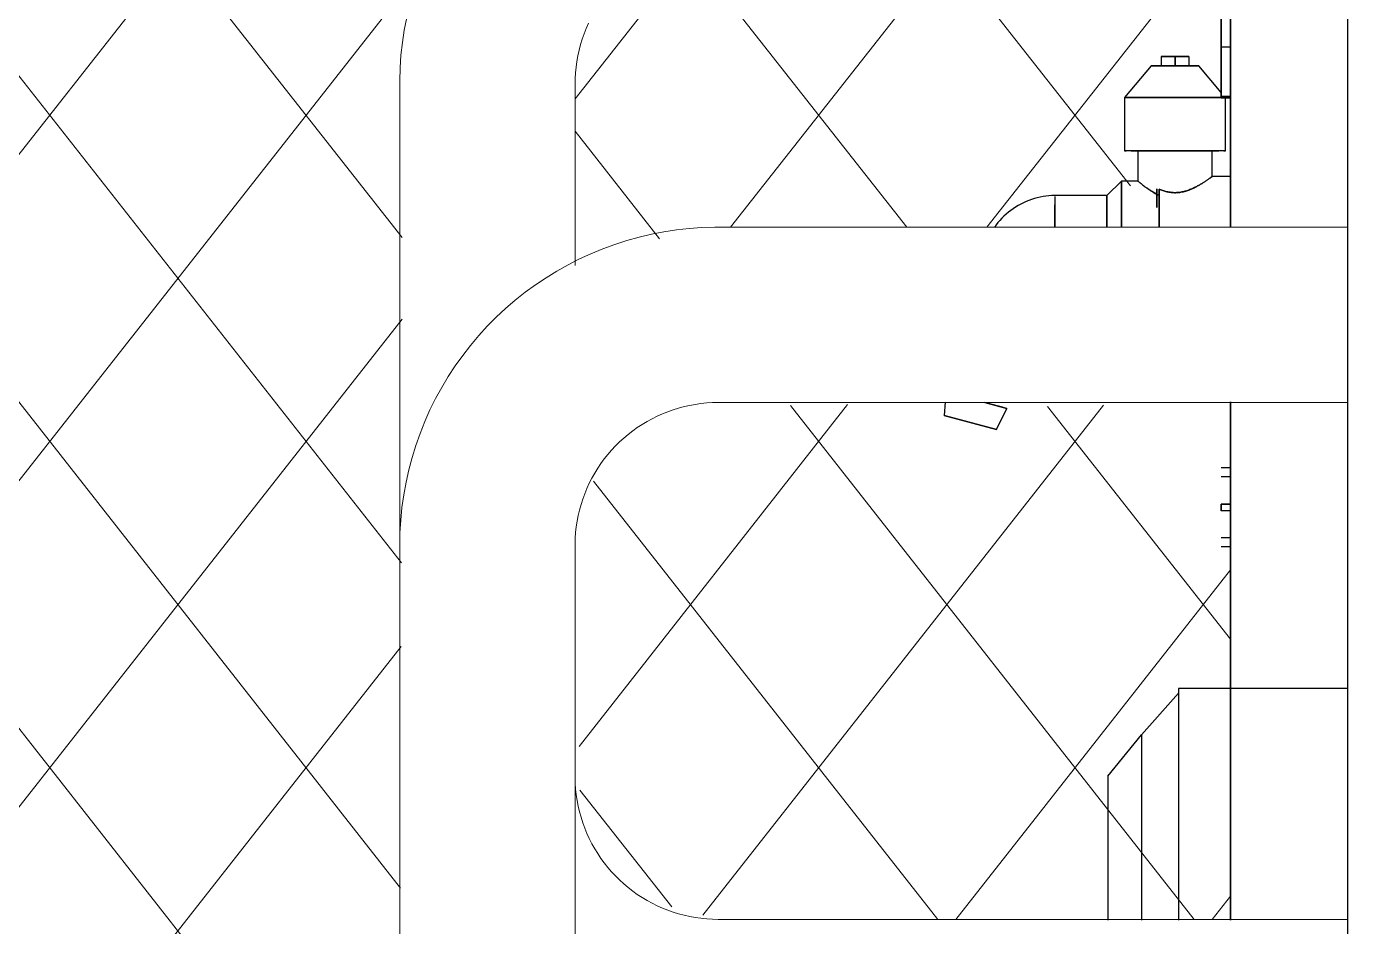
# Model space of a CAD drawing. Header units: millimetres. Extents: x 2519235 to 7246330, y 25937 to 201821.
# Drawn here: x 3125303.6 to 3125590.3, y 101738.4 to 101933.5 of the extents above; entities that cross this region are included whole.
import ezdxf
from ezdxf.xclip import XClip

# ---------------------------------------------------------------- set-up
doc = ezdxf.new("R2010")
doc.units = ezdxf.units.MM
doc.header["$XCLIPFRAME"] = 0
doc.layers.add('000 - 0_HIDE_OBJ_FRAMING_DEF_SUB_1', color=7, linetype='Continuous')

# ---------------------------------------------------------------- blocks, each defined once
blk = doc.blocks.new('DPA_CP_Fence Type D - Fence Post Left w MRTA Logo-30277346-ENTRANCE 1 - ELEVATION 4')
at = {"layer": '000 - 0_HIDE_OBJ_FRAMING_DEF_SUB_1', "lineweight": 9}
h = blk.add_hatch(dxfattribs=at)
h.set_pattern_fill('FP_24', style=0, pattern_type=2)
h.set_pattern_definition([(51.85, (-3017274.369, 101490), (-27.77149430909635, 35.35504276393721), []), (128.15, (-3017274.369, 101490), (-27.77149430909634, -35.35504276393721), [])])
h.paths.add_polyline_path([(-3018540.359801005, 101539.1481456574), (-3018540.359801005, 101539.8683475026), (-3018137.303781495, 101539.8683475026), (-3018137.303781495, 101601.9999999999), (-3018276.999455095, 101602.6474093004), (-3018302.61905453, 101608.7470705587), (-3018321.775932165, 101621.6132373059), (-3018324.87016712, 101625.3026556877), (-3018334.535189409, 101639.730315374), (-3018338.002810422, 101646.9353185841), (-3018342.744708751, 101671.0000000001), (-3018342.097299451, 101924.2547463441), (-3018335.997638252, 101949.8743457505), (-3018323.131469199, 101969.0312262793), (-3018319.500575199, 101972.0808968543), (-3018305.014392156, 101981.7904806578), (-3018297.809389794, 101985.2581017649), (-3018273.744708751, 101990.0000000002), (-3018092.744708751, 101990.0000000001), (-3018092.803781498, 102290.0000000001), (-3018142.803781498, 102290.0000000001), (-3018142.803781498, 103140.1316524977), (-3018550.000891934, 103139.2062433373), (-3018557.695615037, 103137.2235807945), (-3018571.930648395, 103128.7064903297), (-3018583.243211192, 103115.2800644462), (-3018590.905102613, 103099.989698105), (-3018596.42951148, 103081.2258497093), (-3018598.088766406, 103065.0000000001), (-3018597.454653183, 101608.918126649), (-3018594.388387847, 101590.6062567752), (-3018586.745789555, 101570.6273322459), (-3018576.866612792, 101555.8837831654), (-3018565.82298616, 101546.7571523268), (-3018555.735827127, 101541.4606447001), (-3018543.745234611, 101539.6573026992)])
h.paths.add_polyline_path([(-3018161.369788055, 101640.0000000002), (-3018137.303781495, 101640.0000000002), (-3018137.303781495, 101680), (-3018160.34003843, 101679.5340168553), (-3018161.429588323, 101666.3910005387), (-3018164.516052424, 101664.7693611924), (-3018163.600305456, 101665.715631951), (-3018167.571379666, 101664.7507908043), (-3018170.107117523, 101668.848231666), (-3018169.314150015, 101673.0993765224), (-3018170.116404029, 101681.5020326548), (-3018170.320530892, 101701.9999999999), (-3018276.999455095, 101702.6474093004), (-3018302.448543479, 101708.6438492535), (-3018304.744708751, 101709.3311122284), (-3018303.668354921, 101666.982992819), (-3018299.133451401, 101654.0419551323), (-3018287.210172319, 101643.608060089), (-3018273.744708751, 101640.0000000002), (-3018161.6876253, 101640.0000000002)])
h.paths.add_polyline_path([(-3018214.488085641, 101740.0000000002), (-3018162.74470875, 101740.0000000002), (-3018162.74470875, 101851.9999999999), (-3018212.119890532, 101850.9638850824), (-3018211.178084152, 101850.7115288233), (-3018214.488085641, 101846.4220601472), (-3018224.770378956, 101849.1771923374), (-3018224.770378956, 101851.9999999999), (-3018277.761715932, 101850.9236461697), (-3018290.702753619, 101846.3887426494), (-3018301.136648662, 101834.4654635682), (-3018304.744708751, 101821.0000000001), (-3018303.668354921, 101766.982992819), (-3018299.13345138, 101754.0419551124), (-3018287.210172245, 101743.6080600691), (-3018273.744708751, 101740.0000000002), (-3018216.253084057, 101740.0000000002)])
h.paths.add_polyline_path([(-3018304.744708751, 101881.9544247146), (-3018297.809390167, 101885.2581016709), (-3018273.744708751, 101890.0000000002), (-3018213.710001967, 101890.0000000002), (-3018212.792777348, 101891.3561254272), (-3018203.532962822, 101896.149892589), (-3018200.772030357, 101893.4267296811), (-3018200.756316001, 101896.6200029795), (-3018189.485182407, 101896.8535313997), (-3018186.338713806, 101898.660254038), (-3018181.916777445, 101899.3029029986), (-3018182.473758295, 101906.5166130404), (-3018185.307300505, 101906.6062872707), (-3018184.213594035, 101919.8221491561), (-3018179.895773834, 101924.9679268934), (-3018177.732377015, 101924.9679268934), (-3018177.314075424, 101927.0048653926), (-3018171.732377015, 101927.0048653926), (-3018171.732377015, 101924.9679268934), (-3018168.629130127, 101923.8478571969), (-3018164.744708749, 101920.9031456584), (-3018163.784410616, 101937.9872802738), (-3018162.74470875, 101937.9872802738), (-3018162.74470875, 101951.9999999999), (-3018277.761715932, 101950.9236461697), (-3018290.702753638, 101946.3887426295), (-3018301.136648682, 101934.4654634941), (-3018304.744708751, 101921.0000000001), (-3018304.744708751, 101884.189351497)])
h.paths.add_polyline_path([(-3018164.121724454, 101890.0000000002), (-3018162.74470875, 101890.2784810364), (-3018163.784410616, 101918.2949725815), (-3018164.157453524, 101918.074145315), (-3018165.251159993, 101906.5166130404), (-3018167.746412226, 101906.5166130404), (-3018166.990995733, 101899.6849878108), (-3018164.121724454, 101899.0291550618), (-3018164.121724454, 101892.8470094962)])
h.paths.add_polyline_path([(-3018178.703781498, 101894.2684685383), (-3018179.678692464, 101898.4167052837), (-3018179.678692464, 101897.7067782615), (-3018179.167738263, 101895.9047482732)])
blk = doc.blocks.new('ACM_TEST BOX - test box-29066912-ENTRANCE 1 - ELEVATION 4')
at = {"layer": '000 - 0_HIDE_OBJ_FRAMING_DEF_SUB_1', "color": 7}
for p, q in [((-3018162.744708745, 101951.9999999998), (-3018162.744708745, 101890.0000000001)), ((-3018162.744708745, 101890.0000000001), (-3018162.744708745, 101951.9999999998)), ((-3018164.744708746, 101937.9872802737), (-3018164.744708746, 101918.2949725814)), ((-3018164.744708746, 101937.9872802737), (-3018164.744708746, 101918.2949725814)), ((-3018164.744708746, 101928.9968956583), (-3018164.744708746, 101937.9872802737)), ((-3018164.744708746, 101937.9872802737), (-3018164.744708746, 101932.9776648891)), ((-3018164.744708746, 101932.9440110429), (-3018164.744708746, 101937.9872802737)), ((-3018164.744708746, 101937.9872802737), (-3018164.744708746, 101929.0257418121)), ((-3018162.744708745, 101918.2949725814), (-3018162.744708745, 101937.9872802737)), ((-3018162.744708745, 101918.2949725814), (-3018162.744708745, 101937.9872802737)), ((-3018162.744708745, 101929.0257418121), (-3018162.744708745, 101937.9872802737)), ((-3018162.744708745, 101937.9872802737), (-3018162.744708745, 101932.9440110429)), ((-3018162.744708745, 101932.9776648891), (-3018162.744708745, 101937.9872802737)), ((-3018162.744708745, 101937.9872802737), (-3018162.744708745, 101928.9968956583)), ((-3018164.744708746, 101933.3767033506), (-3018164.744708746, 101936.9968956583)), ((-3018164.744708746, 101935.6579533506), (-3018164.744708746, 101932.8718956583)), ((-3018164.744708746, 101933.1074725814), (-3018164.744708746, 101935.6267033506)), ((-3018164.744708746, 101932.4488187352), (-3018164.744708746, 101935.5305495044)), ((-3018164.744708746, 101935.5305495044), (-3018164.744708746, 101927.8815110429)), ((-3018164.744708746, 101918.2949725814), (-3018164.744708746, 101935.5257418121)), ((-3018164.744708746, 101935.5257418121), (-3018164.744708746, 101918.2949725814)), ((-3018164.744708746, 101929.679587966), (-3018164.744708746, 101935.5257418121)), ((-3018164.744708746, 101918.2949725814), (-3018164.744708746, 101935.5257418121)), ((-3018164.744708746, 101935.5257418121), (-3018164.744708746, 101918.2949725814)), ((-3018164.744708746, 101929.9872802737), (-3018164.744708746, 101935.5257418121)), ((-3018164.744708746, 101932.9440110429), (-3018164.744708746, 101934.9872802737)), ((-3018164.744708746, 101934.9776648891), (-3018164.744708746, 101932.4488187352)), ((-3018164.744708746, 101934.8791071967), (-3018164.744708746, 101932.1892033506)), ((-3018162.744708745, 101936.9968956583), (-3018162.744708745, 101933.3767033506)), ((-3018162.744708745, 101932.8718956583), (-3018162.744708745, 101935.6579533506)), ((-3018162.744708745, 101935.6267033506), (-3018162.744708745, 101933.1074725814)), ((-3018162.744708745, 101935.5305495044), (-3018162.744708745, 101932.4488187352)), ((-3018162.744708745, 101927.8815110429), (-3018162.744708745, 101935.5305495044)), ((-3018162.744708745, 101918.2949725814), (-3018162.744708745, 101935.5257418121)), ((-3018162.744708745, 101935.5257418121), (-3018162.744708745, 101918.2949725814)), ((-3018162.744708745, 101935.5257418121), (-3018162.744708745, 101929.679587966)), ((-3018162.744708745, 101918.2949725814), (-3018162.744708745, 101935.5257418121)), ((-3018162.744708745, 101935.5257418121), (-3018162.744708745, 101918.2949725814)), ((-3018162.744708745, 101935.5257418121), (-3018162.744708745, 101929.9872802737)), ((-3018162.744708745, 101934.9872802737), (-3018162.744708745, 101932.9440110429)), ((-3018162.744708745, 101932.4488187352), (-3018162.744708745, 101934.9776648891)), ((-3018162.744708745, 101932.1892033506), (-3018162.744708745, 101934.8791071967)), ((-3018164.744708746, 101934.3190110429), (-3018164.744708746, 101932.7132418121)), ((-3018164.744708746, 101927.8574725814), (-3018164.744708746, 101933.9944918121)), ((-3018164.744708746, 101928.1074725814), (-3018164.744708746, 101933.3767033506)), ((-3018164.744708746, 101930.8069918121), (-3018164.744708746, 101933.1074725814)), ((-3018164.744708746, 101932.9776648891), (-3018164.744708746, 101930.9776648891)), ((-3018164.744708746, 101931.2372802736), (-3018164.744708746, 101932.9440110429)), ((-3018164.744708746, 101930.9776648891), (-3018164.744708746, 101932.9440110429)), ((-3018164.744708746, 101932.8718956583), (-3018164.744708746, 101930.4247802737)), ((-3018164.744708746, 101932.7132418121), (-3018164.744708746, 101931.1098764275)), ((-3018164.744708746, 101932.1892033506), (-3018164.744708746, 101928.1267033506)), ((-3018162.744708745, 101932.7132418121), (-3018162.744708745, 101934.3190110429)), ((-3018162.744708745, 101933.9944918121), (-3018162.744708745, 101927.8574725814)), ((-3018162.744708745, 101933.3767033506), (-3018162.744708745, 101928.1074725814)), ((-3018162.744708745, 101933.1074725814), (-3018162.744708745, 101930.8069918121)), ((-3018162.744708745, 101930.9776648891), (-3018162.744708745, 101932.9776648891)), ((-3018162.744708745, 101932.9440110429), (-3018162.744708745, 101931.2372802736)), ((-3018162.744708745, 101932.9440110429), (-3018162.744708745, 101930.9776648891)), ((-3018162.744708745, 101930.4247802737), (-3018162.744708745, 101932.8718956583)), ((-3018162.744708745, 101931.1098764275), (-3018162.744708745, 101932.7132418121)), ((-3018162.744708745, 101928.1267033506), (-3018162.744708745, 101932.1892033506)), ((-3018164.744708746, 101929.8622802737), (-3018164.744708746, 101931.2372802736)), ((-3018164.744708746, 101929.0642033506), (-3018164.744708746, 101930.8069918121)), ((-3018164.744708746, 101930.4247802737), (-3018164.744708746, 101928.5930495044)), ((-3018164.744708746, 101928.6267033506), (-3018164.744708746, 101929.8622802737)), ((-3018164.744708746, 101927.2180495044), (-3018164.744708746, 101929.679587966)), ((-3018164.744708746, 101927.227664889), (-3018164.744708746, 101929.0642033506)), ((-3018164.744708746, 101929.0257418121), (-3018164.744708746, 101918.2949725814)), ((-3018162.744708745, 101929.0257418121), (-3018164.744708746, 101929.0257418121)), ((-3018162.744708745, 101931.2372802736), (-3018162.744708745, 101929.8622802737)), ((-3018162.744708745, 101930.8069918121), (-3018162.744708745, 101929.0642033506)), ((-3018162.744708745, 101928.5930495044), (-3018162.744708745, 101930.4247802737)), ((-3018162.744708745, 101929.8622802737), (-3018162.744708745, 101928.6267033506)), ((-3018162.744708745, 101929.679587966), (-3018162.744708745, 101927.2180495044)), ((-3018162.744708745, 101929.0642033506), (-3018162.744708745, 101927.227664889)), ((-3018162.744708745, 101918.2949725814), (-3018162.744708745, 101929.0257418121)), ((-3018164.744708746, 101918.2949725814), (-3018164.744708746, 101928.9968956583)), ((-3018162.744708745, 101928.9968956583), (-3018164.744708746, 101928.9968956583)), ((-3018164.744708746, 101926.6315110429), (-3018164.744708746, 101928.6267033506)), ((-3018164.744708746, 101928.5930495044), (-3018164.744708746, 101927.3791071967)), ((-3018164.744708746, 101928.1267033506), (-3018164.744708746, 101922.4488187352)), ((-3018164.744708746, 101922.7661264275), (-3018164.744708746, 101928.1074725814)), ((-3018164.744708746, 101927.8815110429), (-3018164.744708746, 101922.9800687352)), ((-3018164.744708746, 101922.429587966), (-3018164.744708746, 101927.8574725814)), ((-3018164.744708746, 101920.7565110429), (-3018164.744708746, 101927.5257418121)), ((-3018164.744708746, 101924.165164889), (-3018164.744708746, 101927.227664889)), ((-3018164.744708746, 101920.7565110429), (-3018164.744708746, 101927.2180495044)), ((-3018164.744708746, 101925.2853571967), (-3018164.744708746, 101926.9103571967)), ((-3018164.744708746, 101926.9103571967), (-3018164.744708746, 101925.429587966)), ((-3018164.744708746, 101923.8478571967), (-3018164.744708746, 101926.6315110429)), ((-3018162.744708745, 101928.9968956583), (-3018162.744708745, 101918.2949725814)), ((-3018162.744708745, 101928.6267033506), (-3018162.744708745, 101926.6315110429)), ((-3018162.744708745, 101927.3791071967), (-3018162.744708745, 101928.5930495044)), ((-3018162.744708745, 101922.4488187352), (-3018162.744708745, 101928.1267033506)), ((-3018162.744708745, 101928.1074725814), (-3018162.744708745, 101922.7661264275)), ((-3018162.744708745, 101922.9800687352), (-3018162.744708745, 101927.8815110429)), ((-3018162.744708745, 101927.8574725814), (-3018162.744708745, 101922.429587966)), ((-3018162.744708745, 101927.5257418121), (-3018162.744708745, 101920.7565110429)), ((-3018162.744708745, 101927.227664889), (-3018162.744708745, 101924.165164889)), ((-3018162.744708745, 101927.2180495044), (-3018162.744708745, 101920.7565110429)), ((-3018162.744708745, 101925.429587966), (-3018162.744708745, 101926.9103571967)), ((-3018162.744708745, 101926.9103571967), (-3018162.744708745, 101925.2853571967)), ((-3018162.744708745, 101926.6315110429), (-3018162.744708745, 101923.8478571967)), ((-3018164.744708746, 101926.054587966), (-3018164.744708746, 101924.1411264275)), ((-3018164.744708746, 101925.429587966), (-3018164.744708746, 101918.2949725814)), ((-3018164.744708746, 101925.3214148891), (-3018164.744708746, 101923.7853571967)), ((-3018164.744708746, 101918.2949725814), (-3018164.744708746, 101925.2853571967)), ((-3018164.744708746, 101925.0642033506), (-3018164.744708746, 101921.304587966)), ((-3018164.744708746, 101922.6002610429), (-3018164.744708746, 101925.0642033506)), ((-3018164.744708746, 101921.5185302737), (-3018164.744708746, 101924.165164889)), ((-3018164.744708746, 101924.1411264275), (-3018164.744708746, 101921.3887225814)), ((-3018164.744708746, 101920.9031456583), (-3018164.744708746, 101923.8478571967)), ((-3018164.744708746, 101923.7853571967), (-3018164.744708746, 101922.133914889)), ((-3018162.744708745, 101924.1411264275), (-3018162.744708745, 101926.054587966)), ((-3018162.744708745, 101918.2949725814), (-3018162.744708745, 101925.429587966)), ((-3018162.744708745, 101923.7853571967), (-3018162.744708745, 101925.3214148891)), ((-3018162.744708745, 101925.2853571967), (-3018162.744708745, 101918.2949725814)), ((-3018162.744708745, 101925.0642033506), (-3018162.744708745, 101922.6002610429)), ((-3018162.744708745, 101921.304587966), (-3018162.744708745, 101925.0642033506)), ((-3018162.744708745, 101924.165164889), (-3018162.744708745, 101921.5185302737)), ((-3018162.744708745, 101921.3887225814), (-3018162.744708745, 101924.1411264275)), ((-3018162.744708745, 101923.8478571967), (-3018162.744708745, 101920.9031456583)), ((-3018162.744708745, 101922.133914889), (-3018162.744708745, 101923.7853571967)), ((-3018164.744708746, 101922.9800687352), (-3018164.744708746, 101919.3262225814)), ((-3018164.744708746, 101919.1988187352), (-3018164.744708746, 101922.7661264275)), ((-3018164.744708746, 101921.0425687352), (-3018164.744708746, 101922.6002610429)), ((-3018164.744708746, 101922.4488187352), (-3018164.744708746, 101920.4488187352)), ((-3018164.744708746, 101920.4488187352), (-3018164.744708746, 101922.429587966)), ((-3018164.744708746, 101922.133914889), (-3018164.744708746, 101920.898337966)), ((-3018164.744708746, 101919.6339148891), (-3018164.744708746, 101921.5185302737)), ((-3018164.744708746, 101921.304587966), (-3018164.744708746, 101918.8142033506)), ((-3018164.744708746, 101918.7541071967), (-3018164.744708746, 101920.9031456583)), ((-3018164.744708746, 101918.2949725814), (-3018164.744708746, 101920.7565110429)), ((-3018162.744708745, 101919.3262225814), (-3018162.744708745, 101922.9800687352)), ((-3018162.744708745, 101922.7661264275), (-3018162.744708745, 101919.1988187352)), ((-3018162.744708745, 101922.6002610429), (-3018162.744708745, 101921.0425687352)), ((-3018162.744708745, 101920.4488187352), (-3018162.744708745, 101922.4488187352)), ((-3018162.744708745, 101922.429587966), (-3018162.744708745, 101920.4488187352)), ((-3018162.744708745, 101920.898337966), (-3018162.744708745, 101922.133914889)), ((-3018162.744708745, 101921.5185302737), (-3018162.744708745, 101919.6339148891)), ((-3018162.744708745, 101918.8142033506), (-3018162.744708745, 101921.304587966)), ((-3018162.744708745, 101920.9031456583), (-3018162.744708745, 101918.7541071967)), ((-3018162.744708745, 101920.7565110429), (-3018162.744708745, 101918.2949725814)), ((-3018164.744708746, 101919.3262225814), (-3018164.744708746, 101917.9872802736)), ((-3018164.744708746, 101917.9872802736), (-3018164.744708746, 101919.1988187352)), ((-3018164.744708746, 101918.2949725814), (-3018162.744708745, 101918.2949725814)), ((-3018162.744708745, 101918.2949725814), (-3018164.744708746, 101918.2949725814)), ((-3018164.744708746, 101918.2949725814), (-3018162.744708745, 101918.2949725814)), ((-3018162.744708745, 101918.2949725814), (-3018164.744708746, 101918.2949725814)), ((-3018164.744708746, 101918.2949725814), (-3018162.744708745, 101918.2949725814)), ((-3018162.744708745, 101918.2949725814), (-3018164.744708746, 101918.2949725814)), ((-3018164.744708746, 101918.2949725814), (-3018162.744708745, 101918.2949725814)), ((-3018162.744708745, 101918.2949725814), (-3018164.744708746, 101918.2949725814)), ((-3018164.744708746, 101918.2949725814), (-3018162.744708745, 101918.2949725814)), ((-3018162.744708745, 101918.2949725814), (-3018164.744708746, 101918.2949725814)), ((-3018162.744708745, 101918.2949725814), (-3018164.744708746, 101918.2949725814)), ((-3018162.744708745, 101918.2949725814), (-3018164.744708746, 101918.2949725814)), ((-3018162.744708745, 101917.9872802736), (-3018164.744708746, 101917.9872802736)), ((-3018162.744708745, 101917.9872802736), (-3018164.744708746, 101917.9872802736)), ((-3018162.744708745, 101917.9872802736), (-3018162.744708745, 101919.3262225814)), ((-3018162.744708745, 101919.1988187352), (-3018162.744708745, 101917.9872802736)), ((-3018162.744708745, 101852.1886153078), (-3018162.744708745, 101739.8113846921)), ((-3018162.744708745, 101739.8113846921), (-3018162.744708745, 101852.1886153078)), ((-3018162.744708749, 101837.8294379965), (-3018164.744708749, 101837.8294379965)), ((-3018162.744708749, 101835.8787860664), (-3018164.744708749, 101835.8787860664)), ((-3018162.744708745, 101829.3206515355), (-3018162.744708745, 101836.689476766)), ((-3018162.744708745, 101836.689476766), (-3018162.744708745, 101829.3206515355)), ((-3018162.744708745, 101829.3206515355), (-3018162.744708745, 101835.8652868339)), ((-3018162.744708745, 101835.8652868339), (-3018162.744708745, 101829.3206515355)), ((-3018162.744708745, 101829.3206515355), (-3018162.744708745, 101833.9579529341)), ((-3018162.744708745, 101833.9579529341), (-3018162.744708745, 101829.3206515355)), ((-3018164.744708746, 101830.0106786199), (-3018164.744708746, 101828.5235720045)), ((-3018164.744708746, 101828.5235720045), (-3018164.744708746, 101830.0106786199)), ((-3018164.744708746, 101830.0106786199), (-3018162.744708745, 101830.0106786199)), ((-3018162.744708745, 101830.0106786199), (-3018164.744708746, 101830.0106786199)), ((-3018164.744708746, 101829.3206515355), (-3018164.744708746, 101829.3206515355)), ((-3018164.744708746, 101829.3206515355), (-3018164.744708746, 101829.3206515355)), ((-3018164.744708746, 101829.3206515355), (-3018164.744708746, 101829.3206515355)), ((-3018164.744708746, 101829.3206515355), (-3018164.744708746, 101829.3206515355)), ((-3018164.744708746, 101829.3206515355), (-3018164.744708746, 101829.3206515355)), ((-3018164.744708746, 101829.3206515355), (-3018164.744708746, 101829.3206515355)), ((-3018162.744708745, 101830.0106786199), (-3018162.744708745, 101828.5235720045)), ((-3018162.744708745, 101828.5235720045), (-3018162.744708745, 101830.0106786199)), ((-3018162.744708745, 101829.3206515355), (-3018162.744708745, 101821.951826305)), ((-3018162.744708745, 101821.951826305), (-3018162.744708745, 101829.3206515355)), ((-3018162.744708745, 101829.3206515355), (-3018162.744708745, 101822.776016237)), ((-3018162.744708745, 101822.776016237), (-3018162.744708745, 101829.3206515355)), ((-3018162.744708745, 101829.3206515355), (-3018162.744708745, 101824.6833501368)), ((-3018162.744708745, 101824.6833501368), (-3018162.744708745, 101829.3206515355)), ((-3018162.744708745, 101828.5235720045), (-3018164.744708746, 101828.5235720045)), ((-3018162.744708745, 101828.5235720045), (-3018164.744708746, 101828.5235720045)), ((-3018164.744708749, 101822.7625170048), (-3018162.744708749, 101822.7625170048)), ((-3018164.744708749, 101820.8118650747), (-3018162.744708749, 101820.8118650747))]:
    blk.add_line(p, q, dxfattribs=at)
blk = doc.blocks.new('Railing - RL8A_Baluster Post _Start_-27168252-ENTRANCE 1 - ELEVATION 4')
at = {"layer": '000 - 0_HIDE_OBJ_FRAMING_DEF_SUB_1', "color": 7, "lineweight": 9}
for p, q in [((-3018342.744708751, 101921.0000000001), (-3018342.744708751, 101771.0000000001)), ((-3018304.744708751, 101881.6684673945), (-3018304.744708751, 101921.0000000001)), ((-3018304.744708751, 101771.0000000001), (-3018304.744708751, 101821.0000000001)), ((-3018137.303781496, 101740.0000000002), (-3018273.744708751, 101740.0000000002))]:
    blk.add_line(p, q, dxfattribs=at)
at = {"layer": '000 - 0_HIDE_OBJ_FRAMING_DEF_SUB_1', "color": 7, "lineweight": 9, "flags": 128}
for points in [[(-3018341.217366319, 101935.4374679466), (-3018341.74074012, 101932.7277328602), (-3018342.155334776, 101929.999235903), (-3018342.460487024, 101927.2563420881), (-3018342.655708686, 101924.5034394605), (-3018342.740687447, 101921.7449320771), (-3018342.744708751, 101921.0000000001)], [(-3018304.744708751, 101921.0000000001), (-3018304.719912057, 101922.2396693598), (-3018304.645561646, 101923.4773555131), (-3018304.521776462, 101924.711078426), (-3018304.348754536, 101925.9388644051), (-3018304.126772664, 101927.1587492547), (-3018303.856185971, 101928.3687814193), (-3018303.537427339, 101929.5670251055), (-3018303.171006712, 101930.7515633791), (-3018302.757510285, 101931.9205012315), (-3018302.297599565, 101933.0719686116), (-3018301.792010311, 101934.204123417)], [(-3018273.744708751, 101740.0000000002), (-3018274.984378111, 101740.0247966937), (-3018276.222064264, 101740.0991471048), (-3018277.455787177, 101740.2229322887), (-3018278.683573156, 101740.3959542156), (-3018279.903458006, 101740.6179360871), (-3018281.11349017, 101740.8885227798), (-3018282.311733856, 101741.2072814126), (-3018283.49627213, 101741.5737020396), (-3018284.665209983, 101741.9871984662), (-3018285.816677363, 101742.4471091861), (-3018286.948832168, 101742.9526984404), (-3018288.059863193, 101743.5031573941), (-3018289.147993024, 101744.0976054302), (-3018290.211480887, 101744.7350915588), (-3018291.248625426, 101745.414595938), (-3018292.257767433, 101746.1350315058), (-3018293.237292496, 101746.8952457189), (-3018294.185633582, 101747.6940223968), (-3018295.101273549, 101748.5300836672), (-3018295.982747569, 101749.4020920104), (-3018296.82864547, 101750.3086523991), (-3018297.637613996, 101751.24831453), (-3018298.408358972, 101752.2195751442), (-3018299.139647368, 101753.2208804319), (-3018299.83030928, 101754.2506285182), (-3018300.479239795, 101755.3071720259), (-3018301.085400764, 101756.3888207107), (-3018301.647822458, 101757.4938441656), (-3018302.165605123, 101758.6204745885), (-3018302.637920416, 101759.7669096113), (-3018303.064012734, 101760.9313151825), (-3018303.44320042, 101762.1118285015), (-3018303.774876855, 101763.3065609989), (-3018304.058511426, 101764.5136013575), (-3018304.293650381, 101765.7310185702), (-3018304.479917545, 101766.9568650292), (-3018304.617014932, 101768.1891796417), (-3018304.704723214, 101769.4259909671), (-3018304.742902078, 101770.6653203712)]]:
    blk.add_lwpolyline(points, dxfattribs=at)
blk = doc.blocks.new('Railing - Railing-32474361-ENTRANCE 1 - ELEVATION 4')
at = {"color": 7}
blk.add_blockref('Railing - RL8A_Baluster Post _Start_-27168252-ENTRANCE 1 - ELEVATION 4', (0, 0), dxfattribs=at)
blk = doc.blocks.new('ø15 HB_ - HOSE BIBB  W_ LOCK-32895848-ENTRANCE 1 - ELEVATION 4')
at = {"layer": '000 - 0_HIDE_OBJ_FRAMING_DEF_SUB_1', "color": 7}
for p, q in [((-3018174.732377011, 101927.0048653925), (-3018177.732377011, 101927.0048653925)), ((-3018177.732377011, 101927.0048653925), (-3018174.73237701, 101927.0048653925)), ((-3018177.732377011, 101927.0048653925), (-3018177.732377011, 101924.9679268933)), ((-3018177.732377011, 101927.0048653925), (-3018177.732377011, 101924.9679268933)), ((-3018174.73237701, 101927.0048653925), (-3018171.732377011, 101927.0048653925)), ((-3018171.732377011, 101927.0048653925), (-3018174.732377011, 101927.0048653925)), ((-3018174.73237701, 101924.9679268933), (-3018174.73237701, 101927.0048653925)), ((-3018174.732377011, 101927.0048653925), (-3018174.732377011, 101924.9679268933)), ((-3018171.732377011, 101927.0048653925), (-3018171.732377011, 101924.9679268933)), ((-3018171.732377011, 101927.0048653925), (-3018171.732377011, 101924.9679268933)), ((-3018179.895773834, 101924.9679268934), (-3018185.680343413, 101918.074145315)), ((-3018179.89577383, 101924.9679268933), (-3018169.568980192, 101924.9679268933)), ((-3018169.568980192, 101924.9679268933), (-3018179.89577383, 101924.9679268933)), ((-3018174.73237701, 101924.9679268933), (-3018177.732377011, 101924.9679268933)), ((-3018177.732377011, 101924.9679268933), (-3018174.732377011, 101924.9679268933)), ((-3018174.732377011, 101924.9679268933), (-3018171.732377011, 101924.9679268933)), ((-3018171.732377011, 101924.9679268933), (-3018174.73237701, 101924.9679268933)), ((-3018164.744708749, 101919.2185840654), (-3018169.568980196, 101924.9679268934)), ((-3018163.784410612, 101918.0741453149), (-3018185.68034341, 101918.0741453149)), ((-3018185.68034341, 101918.0741453149), (-3018163.784410612, 101918.0741453149)), ((-3018185.680343413, 101918.074145315), (-3018185.680343413, 101906.5166130404)), ((-3018185.68034341, 101918.0741453149), (-3018163.784410612, 101918.0741453149)), ((-3018165.251159991, 101918.0741453149), (-3018184.213594032, 101918.0741453149)), ((-3018176.703781499, 101918.074145315), (-3018178.703781498, 101918.074145315)), ((-3018176.703781493, 101918.0741453149), (-3018172.703781493, 101918.0741453149)), ((-3018170.703781498, 101918.074145315), (-3018172.703781499, 101918.074145315)), ((-3018163.784410616, 101906.5166130404), (-3018163.784410616, 101918.074145315)), ((-3018185.68034341, 101906.5166130403), (-3018185.307300501, 101906.5166130403)), ((-3018163.784410612, 101906.5166130403), (-3018185.68034341, 101906.5166130403)), ((-3018184.213594032, 101906.5166130403), (-3018165.251159991, 101906.5166130403)), ((-3018182.799074316, 101906.5166130404), (-3018182.799074316, 101900.0000000001)), ((-3018181.718341798, 101906.5166130403), (-3018167.746412222, 101906.5166130403)), ((-3018167.746412223, 101906.5166130403), (-3018181.718341799, 101906.5166130403)), ((-3018172.703781493, 101906.5166130403), (-3018176.703781493, 101906.5166130403)), ((-3018166.665679713, 101901), (-3018166.665679713, 101906.5166130404)), ((-3018164.157453522, 101906.5166130403), (-3018163.784410612, 101906.5166130403)), ((-3018164.121724455, 101901), (-3018166.665679713, 101901)), ((-3018162.74470875, 101901), (-3018164.121724455, 101901)), ((-3018186.338713807, 101900.0000000001), (-3018189.485182408, 101896.8535313989)), ((-3018182.799074316, 101900.0000000001), (-3018186.338713807, 101900.0000000001)), ((-3018186.338713802, 101889.9999999999), (-3018186.338713803, 101899.9999999999)), ((-3018186.338713802, 101890.0000000001), (-3018186.338713803, 101899.9999999999)), ((-3018186.338713803, 101899.9999999999), (-3018186.338713804, 101890.0000000001)), ((-3018186.338713804, 101898.6602540378), (-3018186.338713804, 101889.9999999999)), ((-3018178.703781495, 101898.3022984765), (-3018178.703781495, 101894.2684685419)), ((-3018178.703781494, 101895.9047482731), (-3018178.703781494, 101898.3022984763)), ((-3018178.199439893, 101898.2431134691), (-3018178.199439893, 101896.8519281713)), ((-3018178.199439891, 101896.8519281713), (-3018178.199439891, 101898.2431134691)), ((-3018178.199439891, 101889.9999999999), (-3018178.199439891, 101898.2431134691)), ((-3018178.199439893, 101898.2431134691), (-3018178.199439894, 101889.9999999999)), ((-3018200.786673803, 101896.619933372), (-3018200.756315997, 101889.9999999999)), ((-3018200.756315999, 101889.9999999999), (-3018200.778539454, 101894.846127571)), ((-3018189.485182408, 101896.8535313989), (-3018200.756316002, 101896.8535313989)), ((-3018189.485182404, 101896.8535313988), (-3018189.485182403, 101889.9999999999)), ((-3018189.485182404, 101896.8535313988), (-3018189.485182403, 101890.0000000001)), ((-3018189.485182405, 101890.0000000001), (-3018189.485182404, 101896.8535313988)), ((-3018189.485182405, 101889.9999999999), (-3018189.485182405, 101894.8461785271)), ((-3018178.703781494, 101894.2537512236), (-3018178.703781494, 101895.9047482731)), ((-3018178.199439891, 101896.8519281713), (-3018178.199439891, 101889.9999999999)), ((-3018178.199439893, 101889.9999999999), (-3018178.199439893, 101896.8519281713)), ((-3018224.568906243, 101852.0835613435), (-3018224.770378955, 101849.1771923373)), ((-3018215.927081618, 101851.9840188606), (-3018211.178084148, 101850.7115288232)), ((-3018211.178084148, 101850.7115288232), (-3018215.92708162, 101851.9840188606)), ((-3018214.958988828, 101851.7246191789), (-3018212.119890528, 101850.9638850823)), ((-3018212.119890528, 101850.9638850823), (-3018214.958988829, 101851.7246191789)), ((-3018224.770378951, 101849.1771923371), (-3018213.413985754, 101846.1342559508)), ((-3018213.413985754, 101846.1342559508), (-3018224.770378951, 101849.1771923371)), ((-3018213.413985758, 101846.134255951), (-3018211.178084151, 101850.7115288233))]:
    blk.add_line(p, q, dxfattribs=at)
at = {"layer": '000 - 0_HIDE_OBJ_FRAMING_DEF_SUB_1', "color": 7, "flags": 128}
blk.add_lwpolyline([(-3018200.787744714, 101896.8534593361), (-3018201.428207832, 101896.837709874), (-3018202.067528836, 101896.7963613163), (-3018202.704684951, 101896.7294798116), (-3018203.338656862, 101896.6371723562), (-3018203.96843035, 101896.5195866223), (-3018204.59299791, 101896.376910722), (-3018205.211360369, 101896.2093729063), (-3018205.822528478, 101896.0172412), (-3018206.425524499, 101895.8008229728), (-3018207.019383767, 101895.5604644476), (-3018207.603156233, 101895.296550147), (-3018208.175907986, 101895.0095022774), (-3018208.736722745, 101894.6997800543), (-3018209.284703328, 101894.367878967), (-3018209.818973081, 101894.0143299866), (-3018210.338677286, 101893.6396987159), (-3018210.842984529, 101893.2445844852), (-3018211.331088025, 101892.8296193928), (-3018211.802206912, 101892.3954672945), (-3018212.2555875, 101891.9428227409), (-3018212.690504479, 101891.4724098668), (-3018213.106262072, 101890.9849812324), (-3018213.502195158, 101890.4813166196), (-3018213.877670326, 101889.9622217843)], dxfattribs=at)
at = {"layer": '000 - 0_HIDE_OBJ_FRAMING_DEF_SUB_1', "color": 7}
for points, knots in [([(-3018178.199439891, 101898.2431134691), (-3018177.669638722, 101897.9988564108), (-3018176.82061602, 101897.7246686573), (-3018175.590201213, 101897.5163553782), (-3018174.648757643, 101897.4554964674), (-3018173.868546967, 101897.5222321548), (-3018173.329765649, 101897.6118831554), (-3018173.027460102, 101897.6728525629), (-3018172.803990447, 101897.7220515886), (-3018172.583898084, 101897.7770070366), (-3018172.294334793, 101897.8604684685), (-3018171.940055175, 101897.9794031933), (-3018171.596050808, 101898.1109292968), (-3018171.327165615, 101898.2196027627), (-3018171.128524022, 101898.300978149), (-3018170.933553763, 101898.384342236), (-3018170.6790955, 101898.5013489153), (-3018170.370471493, 101898.6543931486), (-3018170.014342112, 101898.8437002286), (-3018169.670579643, 101899.0292244395), (-3018169.341368512, 101899.2143323836), (-3018169.028793677, 101899.4036432119), (-3018168.731613551, 101899.5900238379), (-3018168.449310077, 101899.7668953127), (-3018168.183440886, 101899.9372143745), (-3018167.936032, 101900.1044781656), (-3018167.707212382, 101900.2623783934), (-3018167.497760613, 101900.404996746), (-3018167.308648436, 101900.5346604232), (-3018167.085799989, 101900.6951848803), (-3018166.777640168, 101900.9186944328), (-3018166.66567971, 101900.9941481857), (-3018166.66567971, 101900.9999999999)], [0, 0, 0, 0, 0.1111111111111111, 0.1666666666666667, 0.2222222222222222, 0.2777777777777778, 0.3055555555555556, 0.3194444444444444, 0.3333333333333333, 0.3472222222222222, 0.361111111111111, 0.3888888888888888, 0.4166666666666666, 0.4305555555555555, 0.4444444444444444, 0.4583333333333333, 0.4722222222222222, 0.5, 0.5277777777777778, 0.5555555555555556, 0.5833333333333334, 0.6111111111111112, 0.6388888888888888, 0.6666666666666666, 0.6944444444444444, 0.7222222222222222, 0.75, 0.7777777777777778, 0.8055555555555556, 0.8333333333333333, 0.8888888888888888, 1, 1, 1, 1]), ([(-3018166.66567971, 101900.9999999999), (-3018166.66567971, 101900.9941481857), (-3018166.777640169, 101900.9186944341), (-3018167.085799989, 101900.6951848786), (-3018167.308648438, 101900.5346604262), (-3018167.43472322, 101900.4482179651), (-3018167.501150547, 101900.4028376335)], [0, 0, 0, 0, 0.1111111111111111, 0.1666666666666667, 0.1944444444444444, 0.2222222222222222, 0.2222222222222222, 0.2222222222222222, 0.2222222222222222]), ([(-3018181.916777443, 101899.3029029984), (-3018181.98629893, 101899.355667207), (-3018182.118540913, 101899.4563059711), (-3018182.353158799, 101899.6433785462), (-3018182.586034116, 101899.8303800112), (-3018182.759139976, 101899.9612839341), (-3018182.799074313, 101899.9963570963), (-3018182.799074313, 101899.9999999999)], [0.6, 0.6, 0.6, 0.6, 0.6499999999999999, 0.7, 0.8, 0.9, 1, 1, 1, 1]), ([(-3018182.799074313, 101899.9999999999), (-3018182.799074313, 101899.9963570963), (-3018182.75913989, 101899.9612870567), (-3018182.586034415, 101899.8303690821), (-3018182.353157922, 101899.6434105528), (-3018182.118542427, 101899.4562505449), (-3018181.887110442, 101899.2804441872), (-3018181.58866962, 101899.0529588085), (-3018181.273593927, 101898.8121176584), (-3018181.035489896, 101898.6382233748), (-3018180.894395674, 101898.538753202), (-3018180.678651164, 101898.385821482), (-3018180.339866082, 101898.143799194), (-3018179.935657521, 101897.8676505342), (-3018179.593604184, 101897.6532107493), (-3018179.06436571, 101897.332567137), (-3018178.592210765, 101897.065407267), (-3018178.199439891, 101896.8519281713)], [0, 0, 0, 0, 0.1, 0.2, 0.3, 0.35, 0.4, 0.475, 0.55, 0.5875, 0.60625, 0.625, 0.7, 0.7749999999999999, 0.8125, 0.85, 1, 1, 1, 1]), ([(-3018178.199439893, 101896.8519281713), (-3018178.461287143, 101896.9942475684), (-3018178.844093257, 101897.2077445293), (-3018179.329900637, 101897.4930359634), (-3018179.681292552, 101897.7061327709), (-3018180.017083924, 101897.9231025215), (-3018180.336805193, 101898.1429119109), (-3018180.641554974, 101898.3593629911), (-3018180.835327676, 101898.4962957525), (-3018180.929559041, 101898.5634957667)], [0, 0, 0, 0, 0.1, 0.15, 0.2, 0.25, 0.3, 0.35, 0.4, 0.4, 0.4, 0.4]), ([(-3018168.452049125, 101899.7658032439), (-3018168.543411619, 101899.7079394352), (-3018168.731616025, 101899.5900321169), (-3018169.028784452, 101899.4036123143), (-3018169.341402946, 101899.2144476951), (-3018169.615609778, 101899.0597363582), (-3018169.842636416, 101898.9370502012), (-3018170.073595571, 101898.8118093306), (-3018170.370506767, 101898.6545112742), (-3018170.679091125, 101898.5013342565), (-3018170.933554589, 101898.3843449966), (-3018171.128523803, 101898.3009774105), (-3018171.327165675, 101898.2196029562), (-3018171.596050777, 101898.110929185), (-3018171.940055188, 101897.9794032321), (-3018172.294334794, 101897.8604684637), (-3018172.583898087, 101897.7770070375), (-3018172.803990449, 101897.7220515883), (-3018173.027460103, 101897.672852563), (-3018173.329765651, 101897.6118831554), (-3018173.868546969, 101897.5222321549), (-3018174.648757645, 101897.4554964674), (-3018175.590201216, 101897.5163553782), (-3018176.820616022, 101897.7246686573), (-3018177.669638725, 101897.9988564108), (-3018178.199439893, 101898.2431134691)], [0.3333333333333333, 0.3333333333333333, 0.3333333333333333, 0.3333333333333333, 0.361111111111111, 0.3888888888888888, 0.4166666666666666, 0.4444444444444444, 0.4583333333333333, 0.4722222222222222, 0.5, 0.5277777777777778, 0.5416666666666667, 0.5555555555555556, 0.5694444444444444, 0.5833333333333334, 0.6111111111111112, 0.6388888888888888, 0.6527777777777777, 0.6666666666666666, 0.6805555555555556, 0.6944444444444444, 0.7222222222222222, 0.7777777777777778, 0.8333333333333333, 0.8888888888888888, 1, 1, 1, 1])]:
    blk.add_open_spline(points, degree=3, knots=knots, dxfattribs=at)
blk = doc.blocks.new('Railing - RL8A_Baluster Post _Start_-V226-ENTRANCE 1 - ELEVATION 4')
at = {"layer": '000 - 0_HIDE_OBJ_FRAMING_DEF_SUB_1', "color": 7, "lineweight": 9}
for p, q in [((-3018273.744708751, 101890.0000000002), (-3018137.303781495, 101890.0000000002)), ((-3018137.303781495, 101851.9999999999), (-3018273.744708751, 101851.9999999999)), ((-3018342.744708751, 101671.0000000001), (-3018342.744708751, 101821.0000000001)), ((-3018304.744708751, 101821.0000000001), (-3018304.744708751, 101671.0000000001)), ((-3018273.744708751, 101640.0000000002), (-3018137.303781495, 101640.0000000002)), ((-3018137.303781495, 101601.9999999999), (-3018273.744708751, 101601.9999999999))]:
    blk.add_line(p, q, dxfattribs=at)
at = {"layer": '000 - 0_HIDE_OBJ_FRAMING_DEF_SUB_1', "color": 7, "lineweight": 9, "flags": 128}
for points in [[(-3018342.744708751, 101821.0000000001), (-3018342.689516111, 101823.7592640589), (-3018342.524026486, 101826.5141138839), (-3018342.248504625, 101829.260142303), (-3018341.863391304, 101831.9929562565), (-3018341.369302623, 101834.7081838249), (-3018340.767029016, 101837.4014812236), (-3018340.057533995, 101840.068539751), (-3018339.241952599, 101842.7050926826), (-3018338.321589585, 101845.3069220961), (-3018337.297917337, 101847.8698656194), (-3018336.172573513, 101850.3898230897), (-3018334.947358423, 101852.8627631125), (-3018333.624232149, 101855.2847295113), (-3018332.205311411, 101857.6518476567), (-3018330.69286618, 101859.9603306644), (-3018329.089316045, 101862.2064854541), (-3018327.397226345, 101864.3867186574), (-3018325.619304062, 101866.4975423662), (-3018323.758393492, 101868.5355797128), (-3018321.817471696, 101870.4975702722), (-3018319.799643734, 101872.3803752782), (-3018317.708137701, 101874.1809826442), (-3018315.54629956, 101875.8965117827), (-3018313.31758779, 101877.524218213), (-3018311.025567856, 101879.0614979519), (-3018308.6739065, 101880.50589168), (-3018306.266365879, 101881.8550886752), (-3018303.806797544, 101883.1069305104), (-3018301.29913628, 101884.2594145054), (-3018298.74739381, 101885.3106969319), (-3018296.155652377, 101886.2590959622), (-3018293.528058216, 101887.1030943602), (-3018290.868814915, 101887.8413419084), (-3018288.182176698, 101888.4726575682), (-3018285.472441611, 101888.9960313694), (-3018282.743944654, 101889.4106260254), (-3018280.001050839, 101889.7157782733), (-3018277.248148212, 101889.9109999345), (-3018274.489640828, 101889.9959786961), (-3018273.744708751, 101890.0000000002)], [(-3018273.744708751, 101851.9999999999), (-3018274.984378111, 101851.9752033064), (-3018276.222064264, 101851.9008528953), (-3018277.455787177, 101851.7770677114), (-3018278.683573156, 101851.6040457846), (-3018279.903458006, 101851.382063913), (-3018281.11349017, 101851.1114772203), (-3018282.311733856, 101850.7927185875), (-3018283.49627213, 101850.4262979605), (-3018284.665209983, 101850.0128015339), (-3018285.816677363, 101849.552890814), (-3018286.948832168, 101849.0473015597), (-3018288.059863193, 101848.4968426061), (-3018289.147993024, 101847.9023945699), (-3018290.211480887, 101847.2649084413), (-3018291.248625426, 101846.5854040621), (-3018292.257767433, 101845.8649684944), (-3018293.237292496, 101845.1047542812), (-3018294.185633582, 101844.3059776033), (-3018295.101273549, 101843.4699163329), (-3018295.982747569, 101842.5979079897), (-3018296.82864547, 101841.691347601), (-3018297.637613996, 101840.7516854701), (-3018298.408358972, 101839.7804248559), (-3018299.139647368, 101838.7791195682), (-3018299.83030928, 101837.7493714819), (-3018300.479239795, 101836.6928279742), (-3018301.085400764, 101835.6111792894), (-3018301.647822458, 101834.5061558346), (-3018302.165605123, 101833.3795254116), (-3018302.637920416, 101832.2330903888), (-3018303.064012734, 101831.0686848176), (-3018303.44320042, 101829.8881714986), (-3018303.774876855, 101828.6934390012), (-3018304.058511426, 101827.4863986427), (-3018304.293650381, 101826.2689814299), (-3018304.479917545, 101825.0431349709), (-3018304.617014932, 101823.8108203584), (-3018304.704723214, 101822.574009033), (-3018304.742902078, 101821.3346796289), (-3018304.744708751, 101821.0000000001)], [(-3018273.744708751, 101601.9999999999), (-3018276.50397281, 101602.0551926403), (-3018279.258822635, 101602.220682265), (-3018282.004851054, 101602.496204126), (-3018284.737665008, 101602.881317447), (-3018287.452892576, 101603.3754061288), (-3018290.146189975, 101603.9776797351), (-3018292.813248502, 101604.6871747565), (-3018295.449801434, 101605.5027561522), (-3018298.051630847, 101606.4231191661), (-3018300.61457437, 101607.4467914137), (-3018303.134531841, 101608.5721352377), (-3018305.607471864, 101609.7973503282), (-3018308.029438263, 101611.1204766022), (-3018310.396556408, 101612.53939734), (-3018312.705039416, 101614.0518425711), (-3018314.951194205, 101615.6553927059), (-3018317.131427408, 101617.3474824061), (-3018319.242251117, 101619.1254046892), (-3018321.280288464, 101620.9863152588), (-3018323.242279023, 101622.927237055), (-3018325.12508403, 101624.9450650169), (-3018326.925691395, 101627.0365710502), (-3018328.641220534, 101629.1984091916), (-3018330.268926964, 101631.427120961), (-3018331.806206703, 101633.7191408951), (-3018333.250600431, 101636.0708022509), (-3018334.599797426, 101638.478342872), (-3018335.851639261, 101640.9379112069), (-3018337.004123256, 101643.445572471), (-3018338.055405683, 101645.9973149411), (-3018339.003804713, 101648.5890563737), (-3018339.847803111, 101651.2166505354), (-3018340.586050659, 101653.875893836), (-3018341.217366319, 101656.5625320535), (-3018341.74074012, 101659.2722671399), (-3018342.155334776, 101662.0007640971), (-3018342.460487024, 101664.743657912), (-3018342.655708686, 101667.4965605396), (-3018342.740687447, 101670.255067923), (-3018342.744708751, 101671.0000000001)], [(-3018304.744708751, 101671.0000000001), (-3018304.719912057, 101669.7603306403), (-3018304.645561646, 101668.522644487), (-3018304.521776462, 101667.2889215741), (-3018304.348754536, 101666.061135595), (-3018304.126772664, 101664.8412507454), (-3018303.856185971, 101663.6312185808), (-3018303.537427339, 101662.4329748946), (-3018303.171006712, 101661.248436621), (-3018302.757510285, 101660.0794987686), (-3018302.297599565, 101658.9280313886), (-3018301.792010311, 101657.7958765831), (-3018301.241551357, 101656.6848455583), (-3018300.647103321, 101655.596715727), (-3018300.009617193, 101654.5332278646), (-3018299.330112813, 101653.4960833249), (-3018298.609677246, 101652.4869413179), (-3018297.849463033, 101651.5074162556), (-3018297.050686354, 101650.559075169), (-3018296.214625084, 101649.6434352017), (-3018295.342616741, 101648.7619611823), (-3018294.436056352, 101647.9160632811), (-3018293.496394221, 101647.1070947543), (-3018292.525133607, 101646.3363497791), (-3018291.523828319, 101645.6050613829), (-3018290.494080233, 101644.9143994711), (-3018289.437536725, 101644.2654689557), (-3018288.35588804, 101643.6593079868), (-3018287.250864585, 101643.0968862927), (-3018286.124234163, 101642.5791036283), (-3018284.97779914, 101642.1067883352), (-3018283.813393569, 101641.6806960173), (-3018282.63288025, 101641.3015083312), (-3018281.438147752, 101640.9698318965), (-3018280.231107393, 101640.6861973247), (-3018279.013690181, 101640.4510583706), (-3018277.787843722, 101640.2647912063), (-3018276.555529109, 101640.1276938196), (-3018275.318717784, 101640.039985537), (-3018274.07938838, 101640.0018066731), (-3018273.744708751, 101640.0000000002)]]:
    blk.add_lwpolyline(points, dxfattribs=at)
blk = doc.blocks.new('Railing - Railing-33561798-ENTRANCE 1 - ELEVATION 4')
at = {"color": 7}
blk.add_blockref('Railing - RL8A_Baluster Post _Start_-V226-ENTRANCE 1 - ELEVATION 4', (0, 0), dxfattribs=at)
blk = doc.blocks.new('DPA_LIGHTING_WALL MOUNT_WLL711 1 - 10W LED_use_-V241-ENTRANCE 1 - ELEVATION 4')
at = {"layer": '000 - 0_HIDE_OBJ_FRAMING_DEF_SUB_1', "color": 7}
for p, q in [((-3018181.971297119, 101779.9999999999), (-3018174.007615071, 101788.9999999999)), ((-3018174.007615071, 101789.9999999999), (-3018174.007615071, 101739.8305230393)), ((-3018162.744708745, 101789.9999999999), (-3018174.007615071, 101789.9999999999)), ((-3018189.303781492, 101771.0205778177), (-3018181.971297119, 101779.9999999999)), ((-3018181.971297119, 101779.9999999999), (-3018181.971297119, 101739.8440552226)), ((-3018189.303781492, 101771.0205778177), (-3018189.303781492, 101739.8565148514)), ((-3018181.971297119, 101702.1559447773), (-3018181.971297119, 101640.0000000001)), ((-3018174.007615071, 101702.1694769606), (-3018174.007615071, 101640.0000000001)), ((-3018137.303781492, 101640.0000000001), (-3018137.303781492, 101679.9999999999)), ((-3018137.303781492, 101589.9999999999), (-3018137.303781492, 101602.231845473)), ((-3018181.971297119, 101602.1559447773), (-3018181.971297119, 101599.9999999999)), ((-3018181.971297119, 101599.9999999999), (-3018174.007615071, 101590.9999999999)), ((-3018174.007615071, 101602.1694769606), (-3018174.007615071, 101589.9999999999)), ((-3018174.007615071, 101589.9999999999), (-3018137.303781492, 101589.9999999999))]:
    blk.add_line(p, q, dxfattribs=at)
blk = doc.blocks.new('DPA_LIGHTING_WALL MOUNT_WLL711 1 - 10W LED_use_-V242-ENTRANCE 1 - ELEVATION 4')
at = {"layer": '000 - 0_HIDE_OBJ_FRAMING_DEF_SUB_1', "color": 7}
for p, q in [((-3018181.971297119, 101779.9999999999), (-3018174.007615071, 101788.9999999999)), ((-3018174.007615071, 101789.9999999999), (-3018174.007615071, 101739.8305230393)), ((-3018137.303781492, 101789.9999999999), (-3018174.007615071, 101789.9999999999)), ((-3018137.303781492, 101739.7681545269), (-3018137.303781492, 101789.9999999999)), ((-3018189.303781492, 101771.0205778177), (-3018181.971297119, 101779.9999999999)), ((-3018181.971297119, 101779.9999999999), (-3018181.971297119, 101739.8440552226)), ((-3018189.303781492, 101771.0205778177), (-3018189.303781492, 101739.8565148514)), ((-3018181.971297119, 101702.1559447773), (-3018181.971297119, 101640.0000000001)), ((-3018174.007615071, 101702.1694769606), (-3018174.007615071, 101640.0000000001)), ((-3018137.303781492, 101640.0000000001), (-3018137.303781492, 101702.231845473)), ((-3018137.303781492, 101589.9999999999), (-3018137.303781492, 101602.231845473)), ((-3018181.971297119, 101602.1559447773), (-3018181.971297119, 101599.9999999999)), ((-3018181.971297119, 101599.9999999999), (-3018174.007615071, 101590.9999999999)), ((-3018174.007615071, 101602.1694769606), (-3018174.007615071, 101589.9999999999)), ((-3018174.007615071, 101589.9999999999), (-3018137.303781492, 101589.9999999999))]:
    blk.add_line(p, q, dxfattribs=at)
blk = doc.blocks.new('A$C9a10139f')
at = {"layer": '000 - 0_HIDE_OBJ_FRAMING_DEF_SUB_1', "lineweight": 9}
h = blk.add_hatch(dxfattribs=at)
h.set_pattern_fill('FP_16', style=0, pattern_type=2)
h.set_pattern_definition([(90, (-20118.64746887097, -3999.999999998618), (-600, 3.673940397442059e-14), [])])
h.paths.add_polyline_path([(-41794.55925036641, -2404.999999998559), (-41644.55925036687, -2404.999999998559), (-41644.55925036687, -2209.999999998588), (-41794.55925036641, -2209.999999998588), (-41794.55925036641, -2402.2219304014)])
h.paths.add_polyline_path([(-41784.55925036734, -2199.999999998588), (-41644.55925036687, -2199.999999998588), (-41644.55925036687, -1509.999999998559), (-41794.55925036641, -1509.999999998559), (-41794.55925036641, -2199.999999998588)])
at = {"layer": '000 - 0_HIDE_OBJ_FRAMING_DEF_SUB_1', "color": 7, "lineweight": 9}
blk.add_line((-41794.55925036315, -1509.99999999869), (-41794.55925036315, -2199.99999999869), dxfattribs=at)
at = {"layer": '000 - 0_HIDE_OBJ_FRAMING_DEF_SUB_1', "color": 7}
for p, q in [((-41794.55925036315, -2199.99999999869), (-41794.55925036315, -1509.99999999869)), ((-41794.55925036315, -1609.999999998516), (-41794.55925036315, -1547.999999998836)), ((-41794.55925036315, -1760.231845471673), (-41794.55925036315, -1647.768154525678))]:
    blk.add_line(p, q, dxfattribs=at)
for name in ['DPA_CP_Fence Type D - Fence Post Left w MRTA Logo-30277346-ENTRANCE 1 - ELEVATION 4', 'ACM_TEST BOX - test box-29066912-ENTRANCE 1 - ELEVATION 4', 'ø15 HB_ - HOSE BIBB  W_ LOCK-32895848-ENTRANCE 1 - ELEVATION 4', 'DPA_LIGHTING_WALL MOUNT_WLL711 1 - 10W LED_use_-V241-ENTRANCE 1 - ELEVATION 4', 'DPA_LIGHTING_WALL MOUNT_WLL711 1 - 10W LED_use_-V242-ENTRANCE 1 - ELEVATION 4']:
    blk.add_blockref(name, (2976342.744531129, -103499.9999999986), dxfattribs=at)
at = {"layer": '000 - 0_HIDE_OBJ_FRAMING_DEF_SUB_1', "color": 7, "lineweight": 9}
for name in ['Railing - Railing-32474361-ENTRANCE 1 - ELEVATION 4', 'Railing - Railing-33561798-ENTRANCE 1 - ELEVATION 4']:
    blk.add_blockref(name, (2976342.744531129, -103499.9999999986), dxfattribs=at)

msp = doc.modelspace()

# ---------------------------------------------------------------- block references
at = {"color": 7}
ref = msp.add_blockref('A$C9a10139f', (3167384.512328175, 103500.0000000038), dxfattribs=at)
XClip(ref).set_block_clipping_path([(-44584.68299686769, -6873.350442467781), (-16596.207744206768, 14432.327169098906)])

doc.saveas('drawing.dxf')
